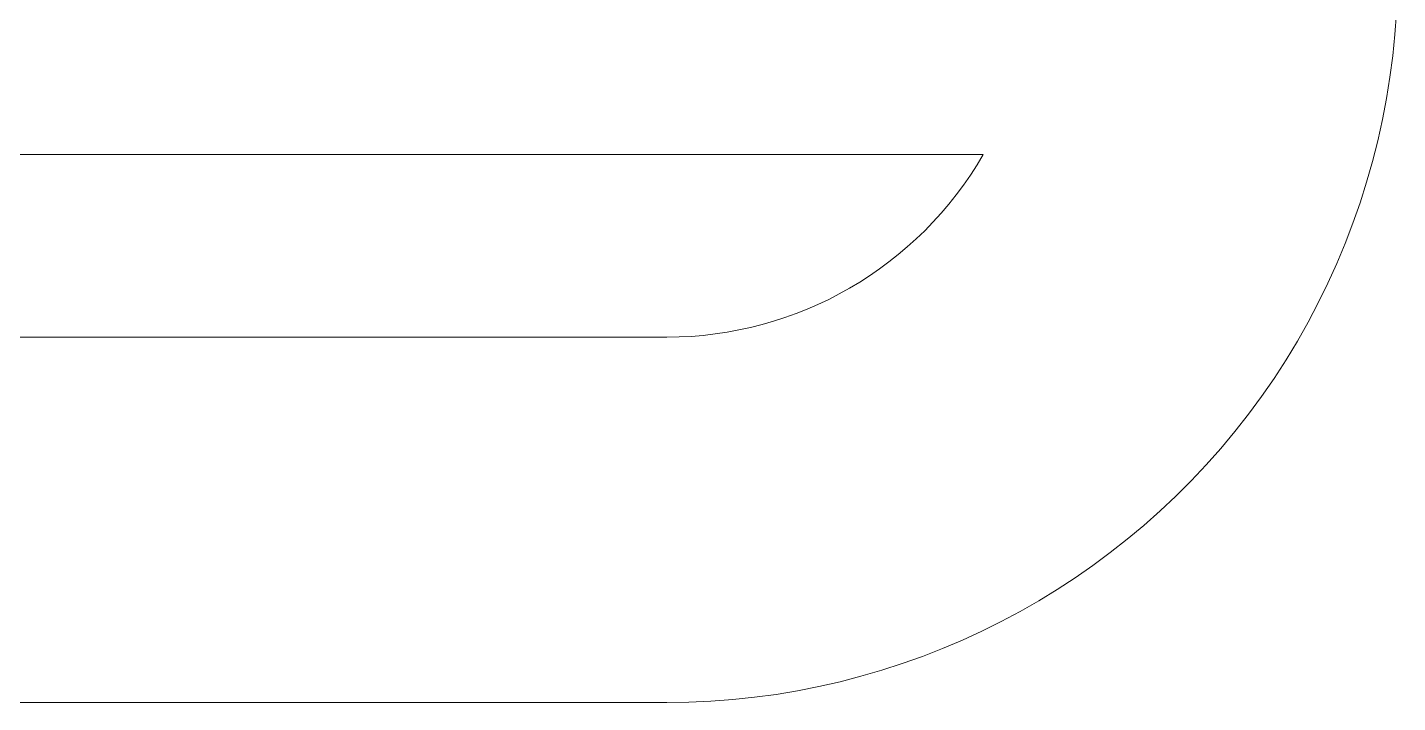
# Paper-space layout 'Presentación1' of a CAD drawing. Header units: millimetres. Extents: x 455 to 3402, y 15 to 1454.
# Drawn here: x 3377.33 to 3402.33, y 1336.63 to 1348.95 of the extents above; entities that cross this region are included whole.
import ezdxf

# ---------------------------------------------------------------- set-up
doc = ezdxf.new("R2010")
doc.units = ezdxf.units.MM

psp = doc.layouts.new('Presentación1')

# ---------------------------------------------------------------- linework, layer by layer
at = {"color": 7, "linetype": 'Continuous', "lineweight": 15}
for p, q in [((3394.77, 1346.629, -679.023), (3359.89, 1346.629, -679.023)), ((3394.77, 1346.629, -679.023), (3359.89, 1346.629, -679.023)), ((3388.997, 1343.295, -679.023), (3365.663, 1343.295, -679.023)), ((3388.997, 1343.295, -679.023), (3365.663, 1343.295, -679.023)), ((3388.997, 1336.629, -679.023), (3365.663, 1336.629, -679.023)), ((3388.997, 1336.629, -679.023), (3365.663, 1336.629, -679.023))]:
    psp.add_line(p, q, dxfattribs=at)
for radius, end in [(13.333, 18.9246), (13.333, 18.9246), (6.667, 330), (6.667, 330)]:
    psp.add_arc((3388.997, 1349.962, -679.023), radius, 270, end, dxfattribs=at)

doc.saveas('drawing.dxf')
